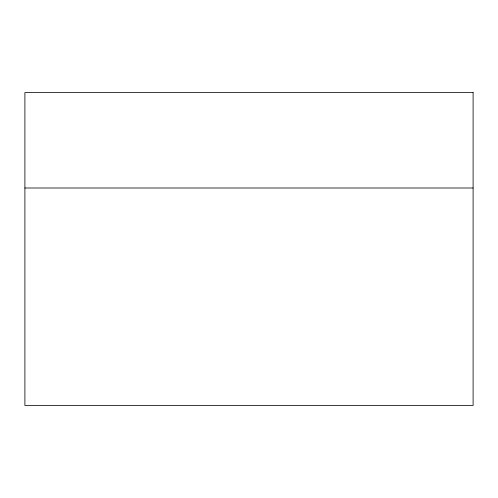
<?xml version="1.0" encoding="UTF-8"?>
<svg xmlns="http://www.w3.org/2000/svg" width="498" height="498" viewBox="0 0 498 498"><rect width="100%" height="100%" fill="white"/><g stroke="black" fill="none" stroke-linecap="round" stroke-linejoin="round"><path stroke-width="0.75" d="M24.9 188.001L473.1 188.001M473.1 92.528L24.9 92.528L24.9 405.472L473.1 405.472L473.1 92.528"/></g></svg>
